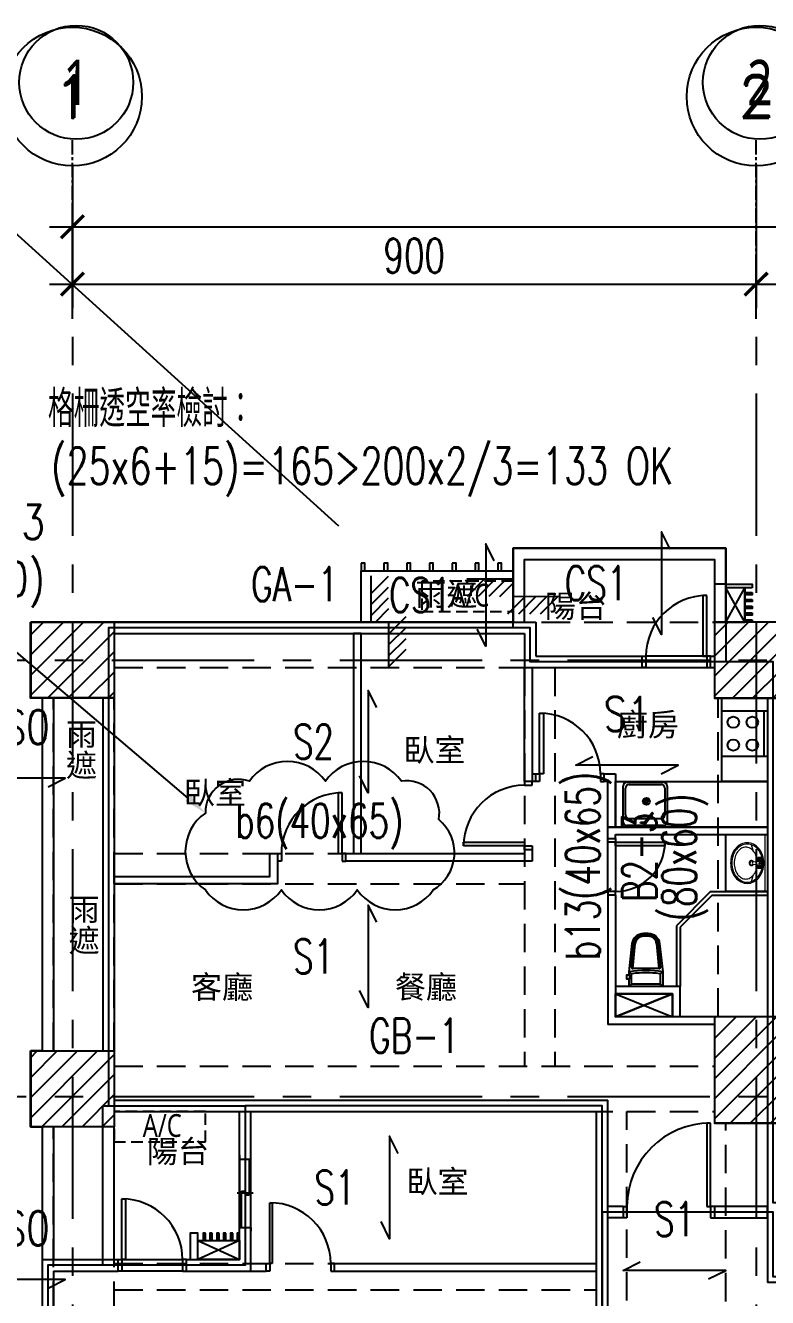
# Model space of a CAD drawing. Header units: millimetres. Extents: x -3377 to 119122, y -22007 to 15479.
# Drawn here: x 40069 to 41046, y 2044 to 3720 of the extents above; entities that cross this region are included whole.
import ezdxf
from ezdxf import colors
from ezdxf.entities.mleader import LeaderData, LeaderLine
from ezdxf.enums import TextEntityAlignment as Align
from ezdxf.math import Vec2, Vec3

# ---------------------------------------------------------------- set-up
doc = ezdxf.new("R2010")
doc.units = ezdxf.units.MM
doc.header["$LTSCALE"] = 150
doc.header["$MEASUREMENT"] = 0
for name, pattern in [('11', [0.15, 0.1, -0.05]), ('CENTER', [2, 1.25, -0.25, 0.25, -0.25]), ('HIDDEN', [0.375, 0.25, -0.125])]:
    doc.linetypes.add(name, pattern=pattern)
doc.layers.get('0').update_dxf_attribs({"plot": 0})
for name, color, linetype in [('A-10-OTHER', 7, 'Continuous'), ('ASSLN', 8, 'Continuous'), ('COL', 1, 'Continuous'), ('Col-Line', 8, 'CENTER'), ('E-TXT', 7, 'Continuous'), ('FIN', 5, 'Continuous'), ('GRID', 5, 'CENTER'), ('OPEN', 4, 'Continuous'), ('S-COL', 7, 'Continuous'), ('S-COLB', 4, 'HIDDEN'), ('S-GRID', 1, 'CENTER'), ('S-GRID-DIM', 2, 'Continuous'), ('S-GRID-T', 3, 'Continuous'), ('S-HATCH-COL', 13, 'Continuous'), ('S-OPEN', 13, 'Continuous'), ('S-RCBMB', 3, 'HIDDEN'), ('S-RCBMG', 2, 'HIDDEN'), ('S-SLAB', 5, 'Continuous'), ('S-SLABT', 2, 'Continuous'), ('S-TEXTB', 3, 'Continuous'), ('S-TEXTC', 3, 'Continuous'), ('S-TEXTG', 2, 'Continuous'), ('S-THIN', 201, 'Continuous'), ('TEXT', 2, 'Continuous'), ('TOIL', 6, 'Continuous'), ('TOILET', 141, 'Continuous'), ('WALL', 2, 'Continuous'), ('WALL2', 3, 'Continuous'), ('WALL3', 4, 'Continuous')]:
    doc.layers.add(name, color=color, linetype=linetype)
for name, color, linetype, plot in [('AREA', 3, 'Continuous', False), ('S-ARCH', 252, 'Continuous', False), ('S-CLOUD_2022-0304', 4, 'Continuous', False), ('S-CLOUD_20220217(結構依建築圖2022-0216修改)', 4, 'Continuous', False), ('機電', 11, 'Continuous', False)]:
    doc.layers.add(name, color=color, linetype=linetype, plot=plot)
doc.styles.add('3E', font='simplex.shx', dxfattribs={"width": 0.8, "height": 45, "bigfont": 'dayus.shx'})
doc.styles.add('BM-C', font='SIMPLEX.shx', dxfattribs={"width": 0.7, "bigfont": 'CHINESET.shx'})
doc.styles.add('C1', font='', dxfattribs={"bigfont": 'japanese.shx'})
doc.styles.add('CD2', font='romand', dxfattribs={"height": 15})
doc.styles.add('CS4', font='romans.shx', dxfattribs={"width": 0.7, "height": 45, "bigfont": 'lsp.shx'})
doc.styles.add('HH', font='')
doc.styles.add('HHV', font='')
doc.styles.add('LSP', font='SIMPLEX.shx', dxfattribs={"width": 0.8, "bigfont": 'lsp.shx'})
doc.styles.get('C1').set_extended_font_data('微軟正黑體')
doc.styles.get('HH').set_extended_font_data('Microsoft JhengHei')
doc.styles.get('HHV').set_extended_font_data('@微軟正黑體')
doc.dimstyles.new('DIM150', dxfattribs={"dimscale": 15, "dimtxt": 3, "dimasz": 2, "dimexe": 2, "dimexo": 2, "dimgap": 1, "dimtad": 1, "dimdec": 1, "dimdsep": 46, "dimtxsty": 'CS4', "dimblk1": 'ARCHTICK', "dimblk2": 'ARCHTICK', "dimsah": 1, "dimcen": 2, "dimdle": 2, "dimadec": 0, "dimazin": 0, "dimtfac": 1, "dimtdec": 1, "dimtmove": 0, "dimatfit": 3, "dimldrblk": 'TAA', "dimfxl": 0, "dimtolj": 1, "dimarcsym": 0})

# ---------------------------------------------------------------- blocks, each defined once
blk = doc.blocks.new('SG1')
at = {"layer": 'S-GRID-T'}
blk.add_circle((0, 6.09375), 6.09375, dxfattribs=at)
at = {"layer": 'S-GRID-T', "style": 'CD2'}
blk.add_attdef('GRID-BUB', text='', height=3.75, dxfattribs=at).set_placement((0, 6.09375), align=Align.MIDDLE_CENTER)
blk = doc.blocks.new('_ARCHTICK')
at = {"color": 0, "linetype": 'ByBlock', "const_width": 0.15}
blk.add_lwpolyline([(-0.5, -0.5), (0.5, 0.5)], dxfattribs=at)
blk = doc.blocks.new('*D71')
at = {"layer": 'DEFPOINTS', "color": 0, "transparency": 16777216}
for p in [(-5535.9, -424.9), (-8310.9, -500.6), (-5535.9, -500.6)]:
    blk.add_point(p, dxfattribs=at)
at = {"layer": 'S-GRID-DIM', "color": 0, "lineweight": -2, "transparency": 16777216}
for p, q in [((-8310.9, -470.6), (-8310.9, -394.9)), ((-5535.9, -470.6), (-5535.9, -394.9)), ((-8340.9, -424.9), (-5505.9, -424.9))]:
    blk.add_line(p, q, dxfattribs=at)
at = {"layer": 'S-GRID-DIM', "color": 0, "lineweight": -2, "transparency": 16777216, "xscale": 30, "yscale": 30, "zscale": 30, "rotation": 180}
blk.add_blockref('_ARCHTICK', (-8310.9, -424.9), dxfattribs=at)
at = {"layer": 'S-GRID-DIM', "color": 0, "lineweight": -2, "transparency": 16777216, "xscale": 30, "yscale": 30, "zscale": 30}
blk.add_blockref('_ARCHTICK', (-5535.9, -424.9), dxfattribs=at)
at = {"layer": 'S-GRID-DIM', "color": 0, "transparency": 16777216, "insert": (-6923.4, -387.4), "char_height": 45, "attachment_point": 5, "style": 'CS4'}
blk.add_mtext('\\A1;2775', dxfattribs=at)
blk = doc.blocks.new('TAA')
at = {"linetype": 'Continuous'}
blk.add_line((0, 0), (-1.663, 0), dxfattribs=at)
blk.add_solid([(-1.5, -0.25), (-1.5, 0.25), (0, 0)], dxfattribs=at)
blk = doc.blocks.new('*D72')
at = {"layer": 'DEFPOINTS', "color": 0, "transparency": 16777216}
for p in [(-7410.9, -500.6), (-8310.9, -576.2), (-7410.9, -576.2)]:
    blk.add_point(p, dxfattribs=at)
at = {"layer": 'S-GRID-DIM', "color": 0, "lineweight": -2, "transparency": 16777216}
for p, q in [((-8310.9, -546.2), (-8310.9, -470.6)), ((-7410.9, -546.2), (-7410.9, -470.6)), ((-8340.9, -500.6), (-7380.9, -500.6))]:
    blk.add_line(p, q, dxfattribs=at)
at = {"layer": 'S-GRID-DIM', "color": 0, "lineweight": -2, "transparency": 16777216, "xscale": 30, "yscale": 30, "zscale": 30, "rotation": 180}
blk.add_blockref('_ARCHTICK', (-8310.9, -500.6), dxfattribs=at)
at = {"layer": 'S-GRID-DIM', "color": 0, "lineweight": -2, "transparency": 16777216, "xscale": 30, "yscale": 30, "zscale": 30}
blk.add_blockref('_ARCHTICK', (-7410.9, -500.6), dxfattribs=at)
at = {"layer": 'S-GRID-DIM', "color": 0, "transparency": 16777216, "insert": (-7860.9, -463.1), "char_height": 45, "attachment_point": 5, "style": 'CS4'}
blk.add_mtext('\\A1;900', dxfattribs=at)
blk = doc.blocks.new('*D73')
at = {"layer": 'DEFPOINTS', "color": 0, "transparency": 16777216}
for p in [(-6585.9, -500.6), (-7410.9, -576.2), (-6585.9, -576.2)]:
    blk.add_point(p, dxfattribs=at)
at = {"layer": 'S-GRID-DIM', "color": 0, "lineweight": -2, "transparency": 16777216}
for p, q in [((-7410.9, -546.2), (-7410.9, -470.6)), ((-6585.9, -546.2), (-6585.9, -470.6)), ((-7440.9, -500.6), (-6555.9, -500.6))]:
    blk.add_line(p, q, dxfattribs=at)
at = {"layer": 'S-GRID-DIM', "color": 0, "lineweight": -2, "transparency": 16777216, "xscale": 30, "yscale": 30, "zscale": 30, "rotation": 180}
blk.add_blockref('_ARCHTICK', (-7410.9, -500.6), dxfattribs=at)
at = {"layer": 'S-GRID-DIM', "color": 0, "lineweight": -2, "transparency": 16777216, "xscale": 30, "yscale": 30, "zscale": 30}
blk.add_blockref('_ARCHTICK', (-6585.9, -500.6), dxfattribs=at)
at = {"layer": 'S-GRID-DIM', "color": 0, "transparency": 16777216, "insert": (-6998.4, -463.1), "char_height": 45, "attachment_point": 5, "style": 'CS4'}
blk.add_mtext('\\A1;825', dxfattribs=at)
blk = doc.blocks.new('COL(2F-16F)')
for points in [[(-8365.9, -945.9), (-8255.9, -945.9), (-8255.9, -1045.9), (-8365.9, -1045.9)], [(-7380.9, -945.9), (-7465.9, -945.9), (-7465.9, -1045.9), (-7380.9, -1045.9)], [(-7380.9, -1465.9), (-7465.9, -1465.9), (-7465.9, -1605.9), (-7380.9, -1605.9)], [(-8365.9, -1510.9), (-8255.9, -1510.9), (-8255.9, -1610.9), (-8365.9, -1610.9)]]:
    blk.add_lwpolyline(points, close=True)
blk = doc.blocks.new('A$C04D96F04')
at = {"color": 252}
for p, q in [((-1790, 1245), (-1790, 780)), ((-1775, 1245), (-1775, 780)), ((-1035, 825), (-960, 855)), ((-1035, 855), (-960, 825)), ((-1790, 680), (-1790, 505)), ((-1775, 680), (-1775, 505))]:
    blk.add_line(p, q, dxfattribs=at)
for points in [[(-1170, 1412.5), (-1170, 1345), (-1370, 1345), (-1370, 1412.5)], [(-890, 1065), (-835, 1065), (-835, 990), (-845, 990), (-845, 990), (-890, 990)]]:
    blk.add_lwpolyline(points, close=True, dxfattribs=at)
for points in [[(-890, 1345), (-865, 1345), (-865, 1390), (-890, 1390), (-890, 1345), (-865, 1390), (-865, 1345), (-890, 1390)], [(-1530, 530), (-1530, 505), (-1585, 505), (-1585, 530), (-1530, 530), (-1585, 505), (-1585, 530), (-1530, 505)]]:
    blk.add_lwpolyline(points, dxfattribs=at)
at = {"layer": 'A-10-OTHER', "color": 252}
for points in [[(-1370, 1422.5), (-1370, 1412.5), (-1365, 1412.5), (-1365, 1422.5)], [(-1340, 1422.5), (-1340, 1412.5), (-1335, 1412.5), (-1335, 1422.5)], [(-1310, 1422.5), (-1310, 1412.5), (-1305, 1412.5), (-1305, 1422.5)], [(-1280, 1422.5), (-1280, 1412.5), (-1275, 1412.5), (-1275, 1422.5)], [(-1250, 1422.5), (-1250, 1412.5), (-1245, 1412.5), (-1245, 1422.5)], [(-1220, 1422.5), (-1220, 1412.5), (-1215, 1412.5), (-1215, 1422.5)], [(-1190, 1422.5), (-1190, 1412.5), (-1185, 1412.5), (-1185, 1422.5)]]:
    blk.add_lwpolyline(points, close=True, dxfattribs=at)
at = {"layer": 'AREA', "color": 252}
for points in [[(-1147.5, 1292.5), (-1147.5, 1337.5), (-1170, 1337.5), (-1170, 1442.5), (-890, 1442.5), (-890, 1292.5)], [(-1782.5, 227.5), (-1702.5, 227.5), (-1702.5, -7.5), (-1052.5, -7.5), (-1052.5, 127.5), (-1052.5, 567.5), (-1052.5, 707.5), (-1522.5, 707.5), (-1522.5, 497.5), (-1702.5, 497.5), (-1710, 497.5), (-1782.5, 497.5)], [(-1522.5, 497.5), (-1710, 497.5), (-1710, 707.5), (-1522.5, 707.5)], [(-697.5, 482.5), (-827.5, 482.5), (-827.5, 567.5), (-1052.5, 567.5), (-1052.5, 127.5), (-827.5, 127.5), (-827.5, 152.5), (-827.5, 257.5), (-557.5, 257.5), (-342.5, 257.5), (-65, 257.5), (-65, 137.5), (175, 137.5), (175, 567.5), (-65, 567.5), (-65, 482.5)]]:
    blk.add_lwpolyline(points, close=True, dxfattribs=at)
blk.add_lwpolyline([(977.5, 1337.5), (-5, 1337.5), (-5, 1252.5), (-282.5, 1252.5), (-282.5, 942.5), (-432.5, 942.5), (-432.5, 772.5), (-697.5, 772.5), (-697.5, 771.5), (-697.5, 580), (-827.5, 580), (-827.5, 772.5), (-827.5, 795), (-827.5, 1292.5), (-1147.5, 1292.5), (-1147.5, 1337.5), (-1702.5, 1337.5), (-1702.5, 707.5), (-1522.5, 707.5), (-1522.5, 497.5), (-1702.5, 497.5), (-1782.5, 497.5), (-1782.5, 227.5)], dxfattribs=at)
at = {"layer": 'ASSLN', "color": 252}
for points in [[(-855, 1390), (-890, 1390), (-890, 1395), (-855, 1395)], [(-855, 1384), (-855, 1381), (-865, 1381), (-865, 1384)], [(-855, 1375), (-855, 1372), (-865, 1372), (-865, 1375)], [(-855, 1366), (-855, 1363), (-865, 1363), (-865, 1366)], [(-855, 1357), (-855, 1354), (-865, 1354), (-865, 1357)], [(-855, 1348), (-855, 1345), (-865, 1345), (-865, 1348)], [(-1575, 540), (-1578, 540), (-1578, 530), (-1575, 530)], [(-1566, 540), (-1569, 540), (-1569, 530), (-1566, 530)], [(-1557, 540), (-1560, 540), (-1560, 530), (-1557, 530)], [(-1548, 540), (-1551, 540), (-1551, 530), (-1548, 530)], [(-1539, 540), (-1542, 540), (-1542, 530), (-1539, 530)], [(-1530, 540), (-1533, 540), (-1533, 530), (-1530, 530)]]:
    blk.add_lwpolyline(points, close=True, dxfattribs=at)
at = {"layer": 'COL', "color": 252}
for points in [[(-1805, 1345), (-1695, 1345), (-1695, 1245), (-1805, 1245)], [(-820, 1345), (-905, 1345), (-905, 1245), (-820, 1245)], [(-820, 825), (-905, 825), (-905, 685), (-820, 685)], [(-1805, 780), (-1695, 780), (-1695, 680), (-1805, 680)]]:
    blk.add_lwpolyline(points, close=True, dxfattribs=at)
at = {"layer": 'Col-Line', "color": 252, "linetype": 'ByBlock'}
for centre in [(-1745, 2056.2), (-845, 2056.2)]:
    blk.add_circle(centre, 75, dxfattribs=at)
at = {"layer": 'FIN', "color": 252}
for p, q in [((-895, 1228), (-835, 1228)), ((-895, 1168), (-895, 1228)), ((-840, 1228), (-840, 1168)), ((-835, 1228), (-835, 1168)), ((-835, 1168), (-895, 1168)), ((-1025, 1082), (-1025, 1129)), ((-1022, 1091), (-1022, 1126)), ((-1020, 1134), (-972, 1134)), ((-1017, 1131), (-975, 1131)), ((-970, 1126), (-970, 1091)), ((-967, 1129), (-967, 1082)), ((-996, 1110.5), (-992.7, 1107.2)), ((-992.7, 1110.5), (-996, 1107.2)), ((-994.4, 1111.2), (-994.4, 1106.5)), ((-996.5, 1082), (-987.3, 1093.8)), ((-994.9, 1080.8), (-985.8, 1092.5)), ((-986.5, 1091.6), (-988.1, 1092.8)), ((-985.8, 1093.3), (-986.6, 1093.9)), ((-972, 1077), (-1020, 1077)), ((-975, 1086), (-1017, 1086)), ((-1002.2, 1080), (-1002.2, 1081)), ((-998.1, 1081), (-1002.2, 1081)), ((-998.2, 1080), (-1002.2, 1080)), ((-998.2, 1082), (-994.9, 1078.7)), ((-994.9, 1082), (-998.2, 1078.7))]:
    blk.add_line(p, q, dxfattribs=at)
blk.add_lwpolyline([(-1035, 1135), (-895, 1135), (-895, 1245)], dxfattribs=at)
for points in [[(-895, 1135), (-895, 1245), (-835, 1245), (-835, 1135)], [(-1035, 1135), (-835, 1135), (-835, 1075), (-1035, 1075)]]:
    blk.add_lwpolyline(points, close=True, dxfattribs=at)
for centre, radius in [((-880, 1213), 7.5), ((-855, 1213), 7.5), ((-880, 1183), 7.5), ((-855, 1183), 7.5), ((-994.4, 1108.9), 4.63), ((-994.4, 1108.9), 2.34), ((-996.6, 1080.3), 1.7)]:
    blk.add_circle(centre, radius, dxfattribs=at)
for centre, radius, start, end in [((-1020, 1129), 5, 90, 180), ((-1017, 1126), 5, 90, 180), ((-975, 1126), 5, 360, 90), ((-972, 1129), 5, 360, 90), ((-1017, 1091), 5, 180, 270), ((-986.9, 1093.5), 0.5, 52.041, 142.041), ((-986.1, 1092.9), 0.5, 322.041, 52.041), ((-975, 1091), 5, 270, 360), ((-1020, 1082), 5, 180, 270), ((-972, 1082), 5, 270, 360)]:
    blk.add_arc(centre, radius, start, end, dxfattribs=at)
at = {"layer": 'GRID', "color": 252, "ltscale": 0.1}
for p, q in [((-1750, 1781.2), (-1750, 1981.2)), ((-850, 1781.2), (-850, 1981.2))]:
    blk.add_line(p, q, dxfattribs=at)
at = {"layer": 'OPEN', "color": 252, "linetype": 'Continuous'}
for p, q in [((-915, 1380), (-920, 1380)), ((-920, 1380), (-920, 1300)), ((-915, 1300), (-915, 1380)), ((-1000, 1300), (-995, 1300)), ((-995, 1300), (-995, 1285)), ((-915, 1300), (-995, 1300)), ((-920, 1300), (-915, 1300)), ((-910, 1300), (-915, 1300)), ((-915, 1300), (-915, 1285)), ((-995, 1285), (-1000, 1285)), ((-995, 1285), (-915, 1285)), ((-915, 1285), (-910, 1285)), ((-1135, 1145, 0), (-1135, 1225, 0)), ((-1135, 1225, 0), (-1130, 1225, 0)), ((-1130, 1225, 0), (-1130, 1145, 0)), ((-1140, 1145, 0), (-1135, 1145, 0)), ((-1135, 1145, 0), (-1135, 1135, 0)), ((-1130, 1145, 0), (-1135, 1145, 0)), ((-1050, 1145, 0), (-1055, 1145, 0)), ((-1055, 1145, 0), (-1055, 1135, 0)), ((-1155, 1135, 0), (-1155, 1130, 0)), ((-1155, 1130, 0), (-1145, 1130, 0)), ((-1145, 1130, 0), (-1145, 1135, 0)), ((-1135, 1135, 0), (-1140, 1135, 0)), ((-1055, 1135, 0), (-1050, 1135, 0)), ((-1395, 1120, 0), (-1400, 1120, 0)), ((-1400, 1120, 0), (-1400, 1040, 0)), ((-1395, 1040, 0), (-1395, 1120, 0)), ((-1045, 1055), (-1045, 1060)), ((-1035, 1060), (-1035, 1055)), ((-1480, 1040, 0), (-1475, 1040, 0)), ((-1475, 1040, 0), (-1475, 1030, 0)), ((-1400, 1040, 0), (-1395, 1040, 0)), ((-1390, 1040, 0), (-1395, 1040, 0)), ((-1395, 1040, 0), (-1395, 1030, 0)), ((-1235, 1050, 0), (-1235, 1055, 0)), ((-1235, 1055, 0), (-1155, 1055, 0)), ((-1155, 1050, 0), (-1235, 1050, 0)), ((-1155, 1055, 0), (-1155, 1050, 0)), ((-1155, 1045, 0), (-1155, 1050, 0)), ((-1155, 1050, 0), (-1145, 1050, 0)), ((-1145, 1050, 0), (-1145, 1045, 0)), ((-1035, 1055), (-1045, 1055)), ((-1045, 990), (-1045, 1055)), ((-1035, 1055), (-1035, 990)), ((-1035, 1055), (-970, 1055)), ((-1035, 1050), (-1035, 1055)), ((-970, 1050), (-1035, 1050)), ((-970, 1055), (-970, 1050)), ((-1475, 1030, 0), (-1480, 1030, 0)), ((-1395, 1030, 0), (-1390, 1030, 0)), ((-1035, 990), (-1045, 990)), ((-1045, 990), (-1045, 985)), ((-1035, 985), (-1035, 990)), ((-910, 685), (-915, 685)), ((-915, 685), (-915, 575)), ((-910, 575), (-910, 685)), ((-1530, 642.5), (-1530, 637.5)), ((-1530, 637.5), (-1515, 637.5)), ((-1530, 637.5), (-1530, 547.5)), ((-1522.5, 637.5), (-1522.5, 547.5)), ((-1517.5, 637.5), (-1517.5, 590)), ((-1515, 637.5), (-1515, 642.5)), ((-1515, 547.5), (-1515, 637.5)), ((-1512, 592.5), (-1533, 592.5)), ((-1527.5, 547.5), (-1527.5, 595)), ((-1527.5, 595), (-1522.5, 595)), ((-1517.5, 590), (-1522.5, 590)), ((-1685, 505), (-1685, 585)), ((-1685, 585), (-1680, 585)), ((-1680, 585), (-1680, 505)), ((-1490, 500), (-1490, 580)), ((-1490, 580), (-1487, 580)), ((-1487, 580), (-1487, 500)), ((-1025, 575), (-1020, 575)), ((-1020, 575), (-1020, 560)), ((-915, 575), (-910, 575)), ((-905, 575), (-910, 575)), ((-910, 575), (-910, 560)), ((-1020, 560), (-1025, 560)), ((-910, 560), (-905, 560)), ((-1530, 542.5), (-1530, 547.5)), ((-1530, 547.5), (-1515, 547.5)), ((-1515, 547.5), (-1515, 542.5)), ((-1690, 505), (-1685, 505)), ((-1685, 505), (-1685, 490)), ((-1685, 505), (-1605, 505)), ((-1680, 505), (-1685, 505)), ((-1600, 505), (-1605, 505)), ((-1605, 505), (-1605, 490)), ((-1685, 490), (-1690, 490)), ((-1605, 490), (-1685, 490)), ((-1605, 490), (-1600, 490)), ((-1495, 500), (-1490, 500)), ((-1490, 490), (-1495, 490)), ((-1490, 500), (-1490, 490)), ((-1487, 500), (-1490, 500)), ((-1405, 500), (-1410, 500)), ((-1410, 500), (-1410, 490)), ((-1410, 490), (-1405, 490))]:
    blk.add_line(p, q, dxfattribs=at)
for centre, radius, start, end in [((-915, 1300), 80, 90, 180), ((-1135, 1145, 0), 80, 0, 90), ((-1155, 1050, 0), 80, 90, 180), ((-1395, 1040, 0), 80, 90, 180), ((-1035, 1055), 65, 270, 0), ((-910, 575), 110, 90, 180), ((-1685, 505), 80, 0, 90), ((-1490, 500), 80, 0, 90)]:
    blk.add_arc(centre, radius, start, end, dxfattribs=at)
at = {"layer": 'TOIL', "color": 252}
for p, q in [((-910, 990), (-955, 945)), ((-910, 990), (-835, 990)), ((-907.9, 985), (-950, 942.9)), ((-907.9, 985), (-835, 985)), ((-955, 945), (-955, 865)), ((-950, 942.9), (-950, 865)), ((-991.9, 933, 0), (-998.1, 933, 0)), ((-991.9, 931, 0), (-998.1, 931, 0)), ((-1014.3, 890.7, 0), (-1011.1, 921.4, 0)), ((-1012.5, 888.5, 0), (-1009.1, 921.2, 0)), ((-977.5, 888.5, 0), (-980.9, 921.2, 0)), ((-975.7, 890.7, 0), (-978.9, 921.4, 0)), ((-977.7, 888.5, 0), (-1012.3, 888.5, 0)), ((-1013.8, 881.3, 0), (-1017, 884, 0)), ((-1016.4, 880.4, 0), (-1017, 880.4, 0)), ((-1016.4, 874.4, 0), (-1017, 874.4, 0)), ((-1016.4, 874.4, 0), (-1016.4, 880.4, 0)), ((-1016.4, 880.4, 0), (-1016.4, 880.4, 0)), ((-1016.4, 880.4, 0), (-1016.4, 880.4, 0)), ((-1016.4, 880.4, 0), (-1016.4, 880.4, 0)), ((-1016.4, 880.4, 0), (-1016.4, 880.4, 0)), ((-1014, 869, 0), (-1014, 880.6, 0)), ((-976.2, 881.3, 0), (-973, 884, 0)), ((-976, 869, 0), (-976, 880.6, 0)), ((-1013.7, 868.3, 0), (-1016.4, 865.6, 0)), ((-977, 868, 0), (-1013, 868, 0)), ((-976.3, 868.3, 0), (-973.6, 865.6, 0))]:
    blk.add_line(p, q, dxfattribs=at)
blk.add_lwpolyline([(-1017, 874.4), (-1020.4, 874.4), (-1020.4, 880.4), (-1017, 880.4), (-1017, 884), (-1013, 921.6, -0.383798), (-998.1, 935), (-991.9, 935, -0.383798), (-977, 921.6), (-973, 884), (-973, 867, -0.414214), (-975, 865), (-1015, 865, -0.414214), (-1017, 867)], format="xyb", close=True, dxfattribs=at)
for centre, radius, start, end in [((-998.1, 920, 0), 13, 90, 173.9868), ((-998.1, 920, 0), 11, 90, 173.9868), ((-991.9, 920, 0), 13, 6.0132, 90), ((-991.9, 920, 0), 11, 6.0132, 90), ((-1012.3, 890.5, 0), 2, 173.9868, 270), ((-977.7, 890.5, 0), 2, 270, 6.0132), ((-995, 764, 0), 122, 79.6111, 100.3889), ((-1013, 880.6, 0), 1, 98.7743, 180), ((-995, 764, 0), 119, 81.2257, 98.7743), ((-977, 880.6, 0), 1, 0, 81.2257), ((-1013, 869, 0), 1, 180, 270), ((-977, 869, 0), 1, 270, 0)]:
    blk.add_arc(centre, radius, start, end, dxfattribs=at)
at = {"layer": 'TOILET', "color": 252, "lineweight": 13}
for p, q in [((-890, 990), (-890, 1065)), ((-835, 1065), (-890, 1065)), ((-838, 990), (-838, 1065)), ((-835, 1065), (-835, 990)), ((-854.1, 1043.9), (-856, 1051.6)), ((-853.8, 1029.1), (-843.1, 1029.9)), ((-853.8, 1025.9), (-843.1, 1025.1)), ((-843.1, 1034.7), (-847.9, 1034.7)), ((-847.9, 1029.5), (-847.9, 1034.7)), ((-843.1, 1032.3), (-847.9, 1032.3)), ((-847.9, 1020.3), (-847.9, 1025.5)), ((-843.1, 1022.7), (-847.9, 1022.7)), ((-847.2, 1030.6), (-843.8, 1034)), ((-847.2, 1034), (-843.8, 1030.6)), ((-847.2, 1021), (-843.8, 1024.4)), ((-847.2, 1024.4), (-843.8, 1021)), ((-845.5, 1029.9), (-845.5, 1034.7)), ((-845.5, 1020.3), (-845.5, 1025.1)), ((-843.1, 1020.3), (-843.1, 1034.7)), ((-856, 1003.4), (-854.1, 1011.1)), ((-843.1, 1020.3), (-847.9, 1020.3)), ((-835, 990), (-890, 990))]:
    blk.add_line(p, q, dxfattribs=at)
for centre, radius in [((-845.5, 1032.3), 2.39), ((-845.5, 1022.7), 2.39), ((-845.5, 1027.5), 0.955)]:
    blk.add_circle(centre, radius, dxfattribs=at)
for centre, radius, start, end in [((-856.4, 1029.3), 27, 140.5995, 161.2094), ((-856.4, 1029.3), 25.4, 140.5995, 161.2094), ((-856.8, 1029.5), 21.8, 143.9727, 163.2354), ((-859.6, 1031.9), 22.8, 116.76, 140.5995), ((-859.6, 1031.9), 21.2, 116.76, 140.5995), ((-861, 1032.6), 16.6, 119.6635, 143.9728), ((-861.7, 1036.1), 18.2, 90.0001, 116.7601), ((-861.7, 1036.1), 16.5, 90.0001, 116.7601), ((-863.6, 1037.2), 11.3, 90.0001, 119.6635), ((-863.6, 1037.2), 11.3, 60.3367, 90.0001), ((-861.7, 1036.1), 18.2, 63.2401, 90.0001), ((-861.7, 1036.1), 16.5, 63.2401, 90.0001), ((-866.3, 1032.6), 16.6, 36.0274, 60.3367), ((-863.8, 1031.9), 21.2, 39.4007, 63.2402), ((-863.8, 1031.9), 22.8, 39.4007, 63.2402), ((-870.5, 1029.5), 21.8, 16.7648, 36.0275), ((-867.1, 1029.3), 25.4, 18.7908, 39.4008), ((-867.1, 1029.3), 27, 18.7908, 39.4008), ((-851.2, 1027.5), 32.4, 161.2094, 180.0001), ((-851.2, 1027.5), 32.4, 180.0001, 198.7908), ((-851.2, 1027.5), 30.8, 161.2094, 180.0001), ((-851.2, 1027.5), 30.8, 180.0001, 198.7908), ((-850.1, 1027.5), 28.8, 163.2353, 180.0001), ((-850.1, 1027.5), 28.8, 180.0001, 196.7649), ((-856, 1027.5), 3.34, 28.7784, 331.2218), ((-856, 1027.5), 2.39, 39.073, 320.9273), ((-853.8, 1027.5), 1.56, 90.0001, 270.0001), ((-877.1, 1027.5), 28.8, 3.9273, 16.7648), ((-877.1, 1027.5), 28.8, 343.2354, 356.0729), ((-872.2, 1027.5), 30.8, 0.0001, 18.7908), ((-872.2, 1027.5), 30.8, 341.2094, 0.0001), ((-872.2, 1027.5), 32.4, 0.0001, 18.7908), ((-872.2, 1027.5), 32.4, 341.2094, 0.0001), ((-856.4, 1025.8), 27, 198.7908, 219.4008), ((-856.4, 1025.8), 25.4, 198.7908, 219.4008), ((-856.8, 1025.5), 21.8, 196.7648, 216.0275), ((-859.6, 1023.1), 22.8, 219.4007, 243.2402), ((-859.6, 1023.1), 21.2, 219.4007, 243.2402), ((-861, 1022.4), 16.6, 216.0274, 240.3368), ((-863.6, 1017.8), 11.3, 240.3367, 270.0001), ((-863.6, 1017.8), 11.3, 270.0001, 299.6635), ((-866.3, 1022.4), 16.6, 299.6635, 323.9728), ((-863.8, 1023.1), 21.2, 296.76, 320.5995), ((-863.8, 1023.1), 22.8, 296.76, 320.5995), ((-870.5, 1025.5), 21.8, 323.9727, 343.2354), ((-867.1, 1025.8), 25.4, 320.5995, 341.2094), ((-867.1, 1025.8), 27, 320.5994, 341.2094), ((-861.7, 1018.9), 18.2, 243.2401, 270.0001), ((-861.7, 1018.9), 16.5, 243.2401, 270.0001), ((-861.7, 1018.9), 16.5, 270.0001, 296.7601), ((-861.7, 1018.9), 18.2, 270.0001, 296.7601)]:
    blk.add_arc(centre, radius, start, end, dxfattribs=at)
at = {"layer": 'WALL', "color": 252}
for p, q in [((-1695, 1345), (-1140, 1345)), ((-1140, 1345), (-1140, 1300)), ((-1695, 1330), (-1155, 1330)), ((-1155, 1330), (-1155, 1285)), ((-1140, 1300), (-1000, 1300)), ((-1000, 1285), (-1000, 1300)), ((-910, 1285), (-910, 1300)), ((-910, 1300), (-905, 1300)), ((-1155, 1285), (-1000, 1285)), ((-910, 1285), (-905, 1285)), ((-1710, 1245), (-1710, 780)), ((-1695, 1245), (-1695, 760)), ((-1695, 715), (-1045, 715)), ((-1045, 335), (-1045, 715)), ((-1695, 700), (-1060, 700)), ((-1530, 505), (-1530, 700)), ((-1515, 490), (-1515, 700)), ((-1060, 335), (-1060, 700)), ((-1025, 575), (-1045, 575)), ((-1025, 575), (-1025, 560)), ((-1025, 560), (-1045, 560)), ((-1790, 505), (-1690, 505)), ((-1790, 505), (-1790, 220)), ((-1690, 490), (-1690, 505)), ((-1600, 490), (-1600, 505)), ((-1600, 505), (-1530, 505)), ((-1775, 490), (-1690, 490)), ((-1775, 490), (-1775, 235)), ((-1600, 490), (-1515, 490)), ((-815, 475), (-835, 475))]:
    blk.add_line(p, q, dxfattribs=at)
for points in [[(-905, 1345), (-890, 1345), (-890, 1395), (-905, 1395)], [(-905, 560), (-835, 560), (-835, 575), (-905, 575)]]:
    blk.add_lwpolyline(points, close=True, dxfattribs=at)
blk.add_lwpolyline([(-835, 1245), (-835, 475)], dxfattribs=at)
at = {"layer": 'WALL2', "color": 252}
for p, q in [((-1380, 1330, 0), (-1380, 1040, 0)), ((-1370, 1330, 0), (-1380, 1330, 0)), ((-1370, 1040, 0), (-1370, 1330, 0)), ((-1155, 1135, 0), (-1155, 1285, 0)), ((-1145, 1285, 0), (-1145, 1135)), ((-1145, 1145, 0), (-1140, 1145, 0)), ((-1140, 1135, 0), (-1140, 1145, 0)), ((-1050, 1145, 0), (-1045, 1145, 0)), ((-1050, 1135, 0), (-1050, 1145, 0)), ((-1045, 1145, 0), (-1035, 1145, 0)), ((-1035, 1145, 0), (-1035, 1075)), ((-1145, 1135), (-1155, 1135, 0)), ((-1140, 1135, 0), (-1145, 1135, 0)), ((-1045, 1135, 0), (-1050, 1135, 0)), ((-1045, 1075), (-1045, 1135, 0)), ((-1035, 1075), (-1045, 1075)), ((-1045, 1075), (-835, 1075)), ((-1045, 1060), (-1045, 1075)), ((-1045, 1060), (-1035, 1060)), ((-1035, 1065), (-835, 1065)), ((-1035, 1060), (-1035, 1065)), ((-1390, 1030, 0), (-1390, 1040, 0)), ((-1390, 1040, 0), (-1155, 1040, 0)), ((-1155, 1045, 0), (-1155, 1040, 0)), ((-1145, 1045, 0), (-1155, 1045, 0)), ((-1145, 1045, 0), (-1145, 1040, 0)), ((-1145, 1040, 0), (-1145, 1030, 0)), ((-1145, 1030, 0), (-1390, 1030, 0)), ((-1035, 985), (-1045, 985)), ((-1045, 985), (-1045, 815)), ((-1035, 985), (-1035, 825)), ((-950, 865), (-1035, 865)), ((-960, 855), (-1035, 855)), ((-905, 825), (-1035, 825)), ((-905, 815), (-1045, 815)), ((-1515, 500), (-1495, 500)), ((-1515, 490), (-1495, 490)), ((-1495, 490), (-1495, 500)), ((-1405, 490), (-1405, 500)), ((-1405, 500), (-1060, 500)), ((-1405, 490), (-1060, 490))]:
    blk.add_line(p, q, dxfattribs=at)
at = {"layer": 'WALL2', "color": 252, "linetype": 'Continuous'}
for p, q in [((-960, 825), (-960, 855)), ((-950, 825), (-950, 865))]:
    blk.add_line(p, q, dxfattribs=at)
at = {"layer": 'WALL2', "color": 252, "elevation": 0}
blk.add_lwpolyline([(-1480, 1040), (-1480, 1000), (-1695, 1000), (-1695, 1010), (-1490, 1010), (-1490, 1040), (-1480, 1040)], close=True, dxfattribs=at)
at = {"layer": 'WALL2', "color": 252}
blk.add_lwpolyline([(-1585, 505), (-1585, 540), (-1595, 540), (-1595, 505)], dxfattribs=at)
at = {"layer": 'WALL3', "color": 252}
for p, q in [((-1710, 505), (-1710, 680)), ((-1695, 505), (-1695, 680))]:
    blk.add_line(p, q, dxfattribs=at)
for points in [[(-1170, 1345), (-1170, 1442.5), (-890, 1442.5), (-890, 1345)], [(-1155, 1345), (-1155, 1427.5), (-905, 1427.5), (-905, 1427.5), (-905, 1345)]]:
    blk.add_lwpolyline(points, dxfattribs=at)
at = {"layer": '機電', "color": 252, "linetype": '11'}
for points in [[(-1170, 1358.8), (-1170, 1398.8), (-1290, 1398.8), (-1290, 1358.8)], [(-1575, 660), (-1575, 700), (-1695, 700), (-1695, 660)]]:
    blk.add_lwpolyline(points, close=True, dxfattribs=at)
at = {"layer": 'Col-Line', "color": 252, "style": 'C1', "width": 0.75}
for s, p in [('1', (-1745, 2056.2)), ('2', (-845, 2056.2))]:
    blk.add_text(s, height=60, dxfattribs=at).set_placement(p, align=Align.MIDDLE)
at = {"layer": 'E-TXT', "color": 252, "style": 'BM-C', "width": 0.7}
blk.add_text('格柵透空率檢討：', height=48.3, dxfattribs=at).set_placement((-1782.2, 1602.1))
blk.add_text('(25x6+15)=165>200x2/3=133 OK', height=48.303, dxfattribs=at).set_placement((-1778, 1575.1), align=Align.TOP_LEFT)
at = {"layer": 'TEXT', "color": 252, "style": 'HH'}
for s, p in [('雨遮', (-1257.7, 1366.7)), ('陽台', (-1087.3, 1351.1)), ('廚房', (-992.4, 1195)), ('臥室', (-1273.5, 1161.4)), ('臥室', (-1562.5, 1105.2)), ('客廳', (-1553.1, 849.2)), ('餐廳', (-1284.7, 849.3)), ('陽台', (-1611.1, 632.7)), ('臥室', (-1269.4, 592.9))]:
    blk.add_text(s, height=30, dxfattribs=at).set_placement(p, align=Align.CENTER)
at = {"layer": 'TEXT', "color": 252, "style": 'HHV'}
for p in [(-1753.7, 1177.5), (-1750.2, 946.7)]:
    blk.add_text('雨遮', height=30, rotation=270, dxfattribs=at).set_placement(p, align=Align.CENTER)
at = {"layer": '機電', "color": 252, "style": 'HH', "width": 0.8}
for p in [(-1252.5, 1365.5), (-1657.5, 666.7)]:
    blk.add_text('A/C', height=30, dxfattribs=at).set_placement(p)
blk = doc.blocks.new('2022-0217')
blk.add_blockref('A$C04D96F04', (29770.3, -6171))
blk = doc.blocks.new('NTSELCH1')
at = {"layer": 'S-THIN'}
for p, q in [((-2.5, 1.54), (-4.03, 0)), ((-1.54, 1.54), (-3.07, 0)), ((-0.58, 1.54), (-2.12, 0)), ((0, 1.16), (-1.18, -0.02)), ((0, 1.54), (0, 0)), ((1.05, 0), (-0.49, -1.54)), ((2.01, 0), (0.47, -1.54)), ((2.97, 0), (1.43, -1.54)), ((3.92, 0), (2.37, -1.55))]:
    blk.add_line(p, q, dxfattribs=at)
at = {"layer": 'S-THIN', "const_width": 0.169}
for points in [[(-4.07, 1.54), (0, 1.54)], [(4.07, 0), (0, 0)]]:
    blk.add_lwpolyline(points, dxfattribs=at)
blk = doc.blocks.new('NTSELCH2')
at = {"layer": 'S-THIN'}
for p, q in [((0, 1.54), (0, 0)), ((0, 1.16), (1.18, -0.02)), ((0.58, 1.54), (2.12, 0)), ((1.54, 1.54), (3.07, 0)), ((2.5, 1.54), (4.03, 0)), ((-3.92, 0), (-2.37, -1.55)), ((-2.97, 0), (-1.43, -1.54)), ((-2.01, 0), (-0.47, -1.54)), ((-1.05, 0), (0.49, -1.54))]:
    blk.add_line(p, q, dxfattribs=at)
at = {"layer": 'S-THIN', "const_width": 0.169}
for points in [[(4.07, 1.54), (0, 1.54)], [(-4.07, 0), (0, 0)]]:
    blk.add_lwpolyline(points, dxfattribs=at)
blk = doc.blocks.new('_None')
blk = doc.blocks.new('LINE(2)')
at = {"layer": 'S-GRID'}
for points in [[(-8310.87, -344.9), (-8310.87, -3083.41)], [(-7410.87, -344.9), (-7410.87, -3083.41)], [(-8859.11, -995.91), (-5430.87, -995.91)], [(-8859.11, -1570.91), (-5430.87, -1570.91)]]:
    blk.add_lwpolyline(points, dxfattribs=at)
at = {"layer": 'S-GRID-T', "xscale": 15, "yscale": 15, "zscale": 15}
for p, values in [((-8310.87, -344.9), {'GRID-BUB': '1'}), ((-7410.87, -344.9), {'GRID-BUB': '2'})]:
    blk.add_blockref('SG1', p, dxfattribs=at).add_auto_attribs(values)
at = {"layer": 'S-GRID-DIM'}
for base, p1, p2, picture, middle in [((-5535.87, -424.9), (-8310.87, -500.57), (-5535.87, -500.57), '*D71', (-6923.37, -387.4)), ((-7410.87, -500.57), (-8310.87, -576.23), (-7410.87, -576.23), '*D72', (-7860.87, -463.07)), ((-6585.87, -500.57), (-7410.87, -576.23), (-6585.87, -576.23), '*D73', (-6998.37, -463.07))]:
    dim = blk.add_linear_dim(base=base, p1=p1, p2=p2, dimstyle='DIM150', dxfattribs=at)
    dim.commit()
    dim.dimension.update_dxf_attribs({"geometry": picture, "text_midpoint": middle})

msp = doc.modelspace()

# ---------------------------------------------------------------- hatches: boundary and pattern name
at = {"layer": 'S-HATCH-COL'}
h = msp.add_hatch(dxfattribs=at)
h.set_pattern_fill('ANSI31', color=256, scale=150, style=0)
h.set_pattern_definition([(45, (0, -3880.068), (-13.258252, 13.258252), [])])
h.paths.add_polyline_path([(42850.73, 2359.16), (42960.73, 2359.16), (42960.73, 2259.16), (42850.73, 2259.16)])
h.paths.add_polyline_path([(42850.73, 1619.16), (42960.73, 1619.16), (42960.73, 1519.16), (42850.73, 1519.16)])
h.paths.add_polyline_path([(42850.73, 1044.16), (42960.73, 1044.16), (42960.73, 944.16), (42850.73, 944.16)])
h.paths.add_polyline_path([(41745.73, 1044.16), (41855.73, 1044.16), (41855.73, 944.16), (41745.73, 944.16)])
h.paths.add_polyline_path([(41090.73, 1044.16), (40980.73, 1044.16), (40980.73, 944.16), (41090.73, 944.16)])
h.paths.add_polyline_path([(40075.73, 2934.16), (40185.73, 2934.16), (40185.73, 2834.16), (40075.73, 2834.16)])
h.paths.add_polyline_path([(40075.73, 2369.16), (40185.73, 2369.16), (40185.73, 2269.16), (40075.73, 2269.16)])
h.paths.add_polyline_path([(40075.73, 1634.16), (40185.73, 1634.16), (40185.73, 1534.16), (40075.73, 1534.16)])
h.paths.add_polyline_path([(40075.73, 1044.16), (40185.73, 1044.16), (40185.73, 944.16), (40075.73, 944.16)])
h.paths.add_polyline_path([(41060.73, 2934.16), (40975.73, 2934.16), (40975.73, 2834.16), (41060.73, 2834.16)])
h.paths.add_polyline_path([(41795.73, 1589.16), (41880.73, 1589.16), (41880.73, 1449.16), (41795.73, 1449.16)])
h.paths.add_polyline_path([(41795.73, 2414.16), (41880.73, 2414.16), (41880.73, 2274.16), (41795.73, 2274.16)])
h.paths.add_polyline_path([(41060.73, 2414.16), (40975.73, 2414.16), (40975.73, 2274.16), (41060.73, 2274.16)])
h.paths.add_polyline_path([(40975.73, 1589.16), (41060.73, 1589.16), (41060.73, 1449.16), (40975.73, 1449.16)])
h.paths.add_polyline_path([(41795.73, 2934.16), (41880.73, 2934.16), (41880.73, 2834.16), (41795.73, 2834.16)])
h.paths.add_polyline_path([(42850.73, 2934.16), (42960.73, 2934.16), (42960.73, 2834.16), (42850.73, 2834.16)])

# ---------------------------------------------------------------- linework, layer by layer
at = {"layer": 'S-CLOUD_2022-0304'}
msp.add_lwpolyline([(40305.7, 2581.23, 0.5205671), (40405.7, 2581.23, 0.5205671), (40505.7, 2581.23, 0.5205671), (40605.7, 2581.23, 0.5205671), (40612.98, 2673.94, 0.5205671), (40563.67, 2724.64, 0.5205671), (40463.67, 2724.64, 0.5205671), (40363.67, 2724.64, 0.5205671), (40305.7, 2682.61, 0.5205671)], format="xyb", close=True, dxfattribs=at)
at = {"layer": 'S-OPEN'}
for p, q in [((40845.73, 2444.16), (40920.73, 2414.16)), ((40920.73, 2444.16), (40845.73, 2414.16))]:
    msp.add_line(p, q, dxfattribs=at)
at = {"layer": 'S-RCBMB'}
for p, q in [((40725.73, 2874.16, 0), (40725.73, 2349.16, 0)), ((40765.73, 2874.16, 0), (40765.73, 2349.16, 0)), ((40185.73, 2629.16, 0), (40725.73, 2629.16, 0)), ((40185.73, 2589.16, 0), (40725.73, 2589.16, 0)), ((40820.73, 1590.14), (40820.73, 2289.16)), ((40860.73, 1590.14), (40860.73, 2289.16)), ((40185.73, 2089.16), (40820.73, 2089.16)), ((40185.73, 2054.16), (40820.73, 2054.16))]:
    msp.add_line(p, q, dxfattribs=at)
at = {"layer": 'S-RCBMG'}
for p, q in [((40185.73, 2934.16), (40975.73, 2934.16)), ((40185.73, 2874.16), (40975.73, 2874.16)), ((40105.73, 2369.16), (40105.73, 2834.16)), ((40185.73, 2369.16), (40185.73, 2834.16)), ((40980.73, 2414.16), (40980.73, 2834.16)), ((40185.73, 2349.16), (40975.73, 2349.16)), ((40185.73, 2289.16), (40975.73, 2289.16)), ((40105.73, 1634.16), (40105.73, 2269.16)), ((40185.73, 1634.16), (40185.73, 2269.16)), ((40990.73, 1589.16), (40990.73, 2274.16))]:
    msp.add_line(p, q, dxfattribs=at)
at = {"layer": 'S-SLAB'}
for points in [[(42960.73, 2934.16), (41795.73, 2934.16), (41795.73, 2909.16), (41605.73, 2909.15), (41605.73, 2909.16), (41060.73, 2909.16), (41060.73, 2934.16), (40990.73, 2934.16), (40990.73, 3031.66), (40710.73, 3031.66), (40710.73, 2934.16), (40075.73, 2934.16)], [(40510.73, 2934.16), (40510.73, 3001.66), (40710.73, 3001.66)], [(40075.73, 2934.16), (40075.73, 2834.16), (40090.73, 2834.16), (40090.73, 2369.16), (40075.73, 2369.16), (40075.73, 2269.16), (40090.73, 2269.16), (40090.73, 2094.16), (40090.73, 2094.16), (40090.73, 1809.16)]]:
    msp.add_lwpolyline(points, dxfattribs=at)
msp.add_lwpolyline([(40845.73, 2444.16), (40920.73, 2444.16), (40920.73, 2414.16), (40845.73, 2414.16)], close=True, dxfattribs=at)
at = {"layer": 'S-SLABT', "color": 1}
for points in [[(40917.38, 3030.38), (40906.13, 3052.88), (40906.13, 2917.88), (40894.88, 2940.38)], [(40685.95, 3014.8), (40674.7, 3037.3), (40674.7, 2902.3), (40663.45, 2924.8)], [(40531.25, 2821.67), (40520, 2844.17), (40520, 2709.17), (40508.75, 2731.67)], [(40905.73, 2734.36), (40928.23, 2745.61), (40793.23, 2745.61), (40815.73, 2756.86)], [(40098.77, 2717.07), (40121.27, 2728.32), (39986.27, 2728.32), (40008.77, 2739.57)], [(40559.48, 2234.16), (40548.23, 2256.66), (40548.23, 2121.66), (40536.98, 2144.16)], [(40098.77, 2056.7), (40121.27, 2067.95), (39986.27, 2067.95), (40008.77, 2079.2)], [(40968.23, 2068.74), (40990.73, 2079.99), (40855.73, 2079.99), (40878.23, 2091.24)]]:
    msp.add_lwpolyline(points, dxfattribs=at)
at = {"layer": 'S-SLABT', "color": 1, "elevation": 0}
msp.add_lwpolyline([(40531.25, 2538.74), (40520, 2561.24), (40520, 2426.24), (40508.75, 2448.74)], dxfattribs=at)

# ---------------------------------------------------------------- block references
at = {"layer": 'S-ARCH'}
msp.add_blockref('2022-0217', (12110.4, 7760.14), dxfattribs=at)
at = {"layer": 'S-COL'}
msp.add_blockref('COL(2F-16F)', (48441.6, 3880.07), dxfattribs=at)
at = {"layer": 'S-COLB'}
msp.add_blockref('COL(2F-16F)', (48441.6, 3880.07), dxfattribs=at)
at = {"layer": 'S-GRID'}
msp.add_blockref('LINE(2)', (48441.6, 3880.07), dxfattribs=at)
at = {"layer": 'S-THIN', "xscale": 15, "yscale": 15, "zscale": 15, "rotation": 90}
msp.add_blockref('NTSELCH2', (40546.93, 2934.16), dxfattribs=at)
at = {"layer": 'S-THIN', "xscale": 15, "yscale": 15, "zscale": 15}
msp.add_blockref('NTSELCH1', (40710.73, 2967.91), dxfattribs=at)

# ---------------------------------------------------------------- texts
at = {"layer": 'S-SLABT', "color": 2, "style": 'CS4', "width": 0.7}
for s, p in [('CS1', (40861.13, 2962.88)), ('CS1', (40629.7, 2947.3)), ('S2', (40475, 2754.17)), ('S1', (40475, 2471.24, 0)), ('S1', (40503.23, 2166.66))]:
    msp.add_text(s, height=45, dxfattribs=at).set_placement(p, align=Align.RIGHT)
at = {"layer": 'S-SLABT', "color": 2}
for s, style, width, p in [('S1', '3E', 0.8, (40860.73, 2790.61)), ('CS0', '3E', 0.8, (40053.77, 2773.32)), ('S1', 'CS4', 0.7, (40923.23, 2124.99)), ('CS0', '3E', 0.8, (40053.77, 2112.95))]:
    msp.add_text(s, height=45, dxfattribs=dict(at, style=style, width=width)).set_placement(p, align=Align.CENTER)
at = {"layer": 'S-TEXTB', "linetype": 'Continuous', "style": 'CS4', "width": 0.7}
msp.add_text('b13(40x65)', height=45, rotation=90, dxfattribs=at).set_placement((40805.73, 2612.73), align=Align.MIDDLE)
msp.add_text('b6(40x65)', height=45, dxfattribs=at).set_placement((40455.73, 2669.16), align=Align.MIDDLE)
at = {"layer": 'S-TEXTC', "style": 'CS4', "width": 0.8}
for s, p in [('C13', (40094.45, 3043.46)), ('(110x100)', (40094.45, 2968.46))]:
    msp.add_text(s, height=45, dxfattribs=at).set_placement(p, align=Align.RIGHT)
at = {"layer": 'S-TEXTG', "style": 'CS4', "width": 0.7}
msp.add_text('GA-1', height=45, dxfattribs=at).set_placement((40480.73, 2984.16), align=Align.MIDDLE_RIGHT)
msp.add_text('GB-1', height=45, dxfattribs=at).set_placement((40580.73, 2389.16, 0), align=Align.MIDDLE)
at = {"layer": 'S-TEXTG', "insert": (40910.73, 2624.16), "char_height": 45, "attachment_point": 5, "rotation": 90, "line_spacing_factor": 0.7, "style": 'CS4'}
msp.add_mtext('{\\W0.7;B2-3\\P(80x60)}', dxfattribs=at)

# ---------------------------------------------------------------- leaders
at = {"layer": 'S-CLOUD_2022-0304'}
ml = msp.add_multileader_mtext('Standard', dxfattribs=at)
ml.set_content('尺寸調整', color=256, style='LSP')
ml.set_leader_properties(color=256)
ml.build(insert=Vec2(0, 0))
ml.multileader.update_dxf_attribs({"text_left_attachment_type": 2, "text_right_attachment_type": 2, "dogleg_length": 3, "arrow_head_size": 30, "scale": 15})
ctx = ml.context
ctx.base_point, ctx.scale, ctx.char_height, ctx.arrow_head_size, ctx.landing_gap_size, ctx.plane_origin = Vec3(39323.85, 3281.49), 15, 45, 30, 30, Vec3(40305.7, 2682.61)
ctx.left_attachment, ctx.right_attachment, ctx.text_align_type = 2, 2, 2
notes = []
notes.append((ctx, [(0, (1, 1, 0), (39602.55, 3281.49), (-1, 0), 45, [(0, [(40305.7, 2682.61)], 0, [])])]))
ctx.mtext.insert, ctx.mtext.alignment, ctx.mtext.flow_direction = Vec3(39527.55, 3308.79), 3, 5
at = {"layer": 'S-CLOUD_20220217(結構依建築圖2022-0216修改)'}
ml = msp.add_multileader_mtext('Standard', dxfattribs=at)
ml.set_content('新增版編、高低差圖例', color=256, style='LSP')
ml.set_leader_properties(color=256)
ml.set_arrow_properties(name='NONE')
ml.build(insert=Vec2(0, 0))
ml.multileader.update_dxf_attribs({"text_left_attachment_type": 2, "text_right_attachment_type": 2, "dogleg_length": 3, "arrow_head_size": 30, "scale": 15})
ctx = ml.context
ctx.base_point, ctx.scale, ctx.char_height, ctx.arrow_head_size, ctx.landing_gap_size, ctx.plane_origin = Vec3(39287.47, 3648.38), 15, 45, 30, 30, Vec3(40481.18, 3060.68)
ctx.left_attachment, ctx.right_attachment, ctx.text_align_type = 2, 2, 2
notes.append((ctx, [(0, (1, 1, 0), (39832.57, 3648.38), (-1, 0), 45, [(0, [(40481.18, 3060.68)], 0, [])])]))
ctx.mtext.insert, ctx.mtext.alignment, ctx.mtext.flow_direction = Vec3(39757.57, 3675.66), 3, 5
for ctx, leaders in notes:
    for number, flags, end, landing, length, lines in leaders:
        leader = LeaderData()
        leader.index, (leader.has_last_leader_line, leader.has_dogleg_vector, leader.attachment_direction) = number, flags
        leader.last_leader_point, leader.dogleg_vector, leader.dogleg_length = Vec3(end), Vec3(landing), length
        for number, points, colour, breaks in lines:
            line = LeaderLine()
            line.index, line.vertices, line.color, line.breaks = number, Vec3.list(points), colors.encode_raw_color(colour), breaks
            leader.lines.append(line)
        ctx.leaders.append(leader)

doc.saveas('drawing.dxf')
